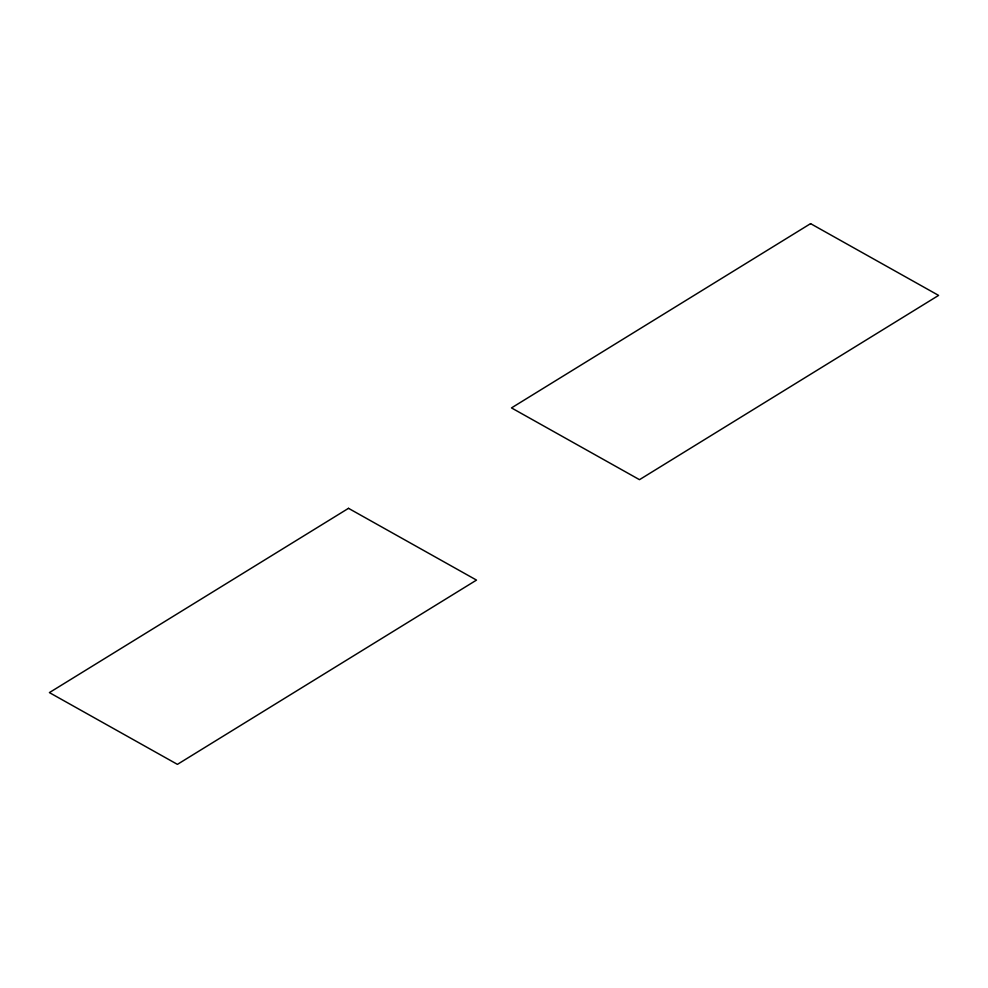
<?xml version="1.0" encoding="UTF-8"?>
<svg xmlns="http://www.w3.org/2000/svg" width="988" height="988" viewBox="0 0 988 988"><rect width="100%" height="100%" fill="white"/><g stroke="black" fill="none" stroke-linecap="round" stroke-linejoin="round"><path stroke-width="1.48" d="M348.505 508.326L49.4 692.6L177.42 764.366L476.512 580.092L348.505 508.326M810.58 223.634L511.488 407.908L639.495 479.674L938.6 295.4L810.58 223.634"/></g></svg>
